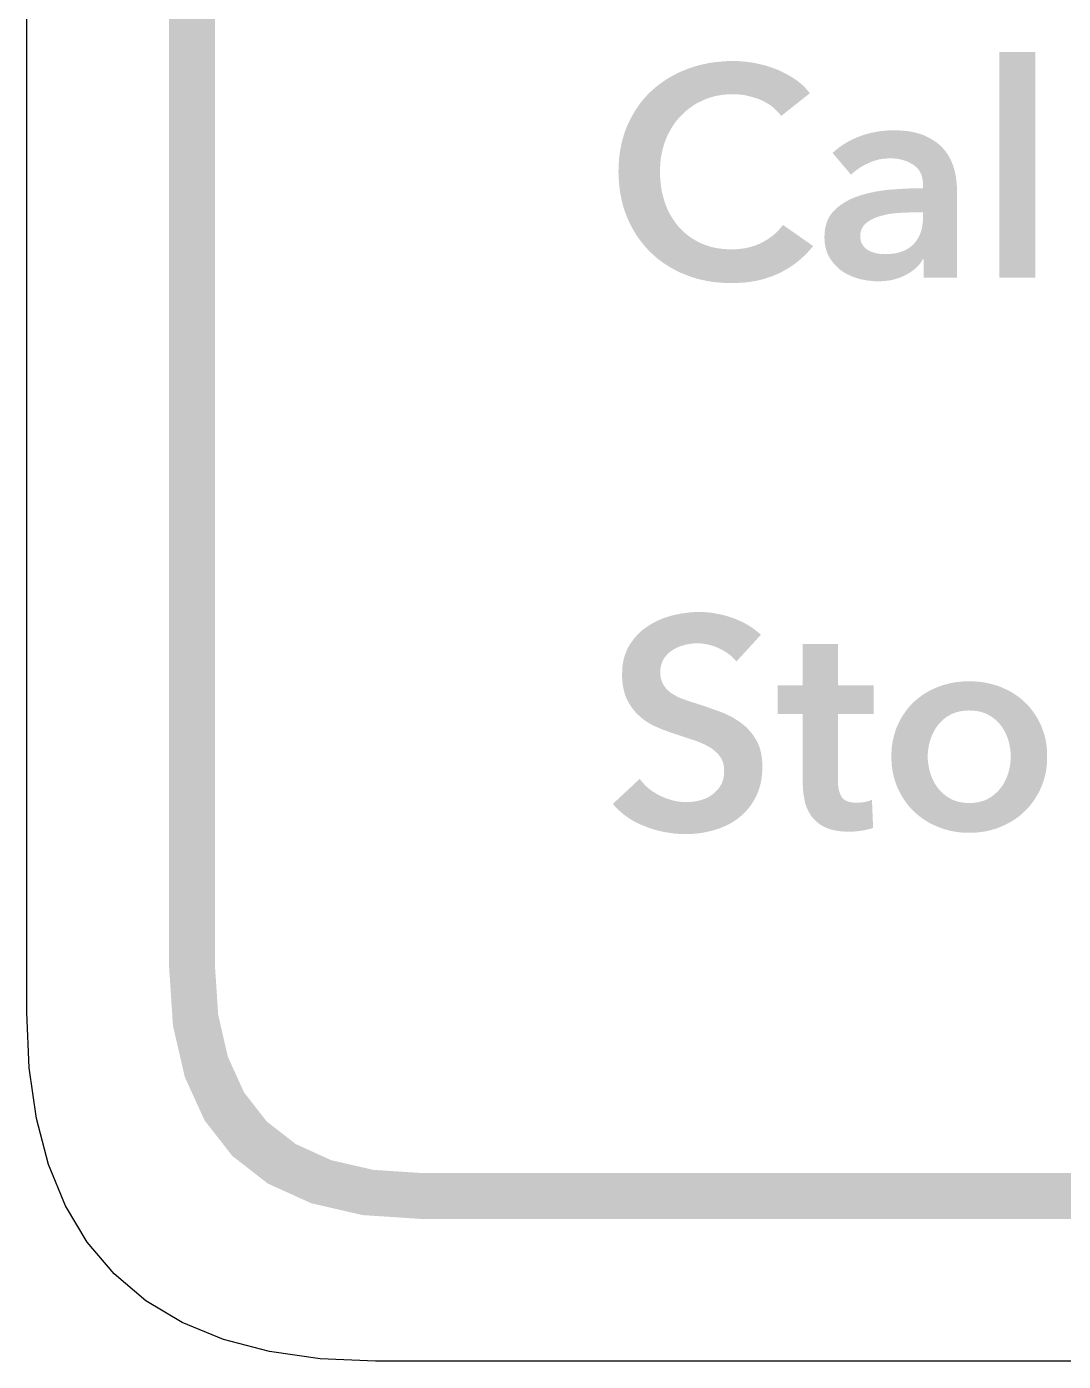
# Model space of a CAD drawing. Header units: millimetres. Extents: x 6 to 297, y 55 to 451.
# Drawn here: x 5.96 to 14.99, y 202.36 to 213.99 of the extents above; entities that cross this region are included whole.
import ezdxf

# ---------------------------------------------------------------- set-up
doc = ezdxf.new("R2010")
doc.units = ezdxf.units.MM
doc.layers.add('CUT', color=1, linetype='Continuous')
doc.layers.add('RASTER', color=7, linetype='Continuous')

msp = doc.modelspace()

# ---------------------------------------------------------------- hatches: boundary and pattern name
at = {"layer": 'RASTER'}
h = msp.add_hatch(color=7, dxfattribs=at)
h.paths.add_polyline_path([(7.2, 240.8), (7.234, 241.316), (7.337, 241.763), (7.509, 242.141), (7.75, 242.45), (8.059, 242.691), (8.438, 242.863), (8.884, 242.966), (9.4, 243), (65.489, 243), (66.005, 242.966), (66.452, 242.863), (66.83, 242.691), (67.139, 242.45), (67.38, 242.141), (67.552, 241.763), (67.655, 241.316), (67.689, 240.8), (67.689, 205.8), (67.655, 205.284), (67.552, 204.837), (67.38, 204.459), (67.139, 204.15), (66.83, 203.909), (66.452, 203.738), (66.005, 203.634), (65.489, 203.6), (9.4, 203.6), (8.884, 203.634), (8.438, 203.737), (8.059, 203.909), (7.75, 204.15), (7.509, 204.459), (7.337, 204.837), (7.234, 205.284), (7.2, 205.8)])
h.paths.add_polyline_path([(7.6, 240.8), (7.6, 205.8), (7.628, 205.378), (7.712, 205.013), (7.853, 204.703), (8.05, 204.45), (8.303, 204.253), (8.612, 204.112), (8.978, 204.028), (9.4, 204), (65.489, 204), (65.911, 204.028), (66.277, 204.113), (66.586, 204.253), (66.839, 204.45), (67.036, 204.703), (67.177, 205.013), (67.261, 205.378), (67.289, 205.8), (67.289, 240.8), (67.261, 241.222), (67.177, 241.587), (67.036, 241.897), (66.839, 242.15), (66.586, 242.347), (66.277, 242.488), (65.911, 242.572), (65.489, 242.6), (9.4, 242.6), (8.978, 242.572), (8.612, 242.488), (8.303, 242.347), (8.05, 242.15), (7.853, 241.897), (7.712, 241.587), (7.628, 241.222), (7.6, 240.8)], flags=0)
for points in [[(14.432, 213.766), (14.744, 213.766), (14.744, 211.8), (14.432, 211.8)], [(12.531, 213.209), (12.513, 213.233), (12.492, 213.255), (12.471, 213.276), (12.448, 213.295), (12.423, 213.312), (12.397, 213.327), (12.37, 213.341), (12.342, 213.354), (12.312, 213.364), (12.283, 213.373), (12.255, 213.381), (12.226, 213.388), (12.197, 213.393), (12.169, 213.396), (12.141, 213.398), (12.113, 213.399), (12.077, 213.398), (12.043, 213.396), (12.009, 213.392), (11.976, 213.386), (11.944, 213.379), (11.913, 213.37), (11.882, 213.359), (11.853, 213.347), (11.824, 213.333), (11.796, 213.319), (11.77, 213.303), (11.744, 213.285), (11.719, 213.267), (11.696, 213.247), (11.673, 213.226), (11.651, 213.204), (11.631, 213.181), (11.611, 213.157), (11.593, 213.131), (11.577, 213.105), (11.561, 213.078), (11.546, 213.05), (11.533, 213.021), (11.521, 212.991), (11.511, 212.96), (11.501, 212.928), (11.494, 212.896), (11.487, 212.863), (11.482, 212.83), (11.479, 212.796), (11.477, 212.761), (11.476, 212.726), (11.476, 212.688), (11.479, 212.652), (11.482, 212.616), (11.487, 212.581), (11.493, 212.547), (11.501, 212.514), (11.51, 212.482), (11.52, 212.45), (11.532, 212.419), (11.544, 212.39), (11.558, 212.361), (11.574, 212.334), (11.59, 212.308), (11.608, 212.283), (11.626, 212.258), (11.646, 212.236), (11.667, 212.214), (11.689, 212.193), (11.712, 212.174), (11.736, 212.156), (11.761, 212.139), (11.787, 212.124), (11.814, 212.109), (11.842, 212.096), (11.871, 212.085), (11.901, 212.075), (11.932, 212.066), (11.964, 212.059), (11.997, 212.054), (12.03, 212.05), (12.064, 212.048), (12.1, 212.047), (12.136, 212.048), (12.172, 212.051), (12.206, 212.055), (12.24, 212.062), (12.272, 212.07), (12.303, 212.08), (12.333, 212.092), (12.362, 212.106), (12.39, 212.121), (12.417, 212.137), (12.442, 212.155), (12.466, 212.173), (12.488, 212.193), (12.509, 212.214), (12.529, 212.237), (12.547, 212.26), (12.81, 212.076), (12.778, 212.038), (12.745, 212.003), (12.71, 211.97), (12.674, 211.939), (12.636, 211.911), (12.596, 211.884), (12.554, 211.86), (12.511, 211.838), (12.465, 211.818), (12.418, 211.801), (12.37, 211.786), (12.319, 211.774), (12.266, 211.765), (12.212, 211.758), (12.155, 211.755), (12.097, 211.753), (12.044, 211.754), (11.991, 211.758), (11.94, 211.763), (11.89, 211.771), (11.841, 211.781), (11.793, 211.793), (11.746, 211.808), (11.701, 211.825), (11.656, 211.843), (11.614, 211.864), (11.572, 211.886), (11.533, 211.911), (11.495, 211.936), (11.458, 211.964), (11.423, 211.994), (11.39, 212.025), (11.358, 212.058), (11.329, 212.092), (11.301, 212.128), (11.274, 212.166), (11.25, 212.205), (11.227, 212.246), (11.206, 212.288), (11.187, 212.332), (11.17, 212.377), (11.155, 212.423), (11.143, 212.471), (11.133, 212.519), (11.125, 212.569), (11.119, 212.62), (11.116, 212.672), (11.114, 212.726), (11.116, 212.78), (11.119, 212.833), (11.125, 212.885), (11.134, 212.936), (11.144, 212.985), (11.158, 213.033), (11.173, 213.08), (11.191, 213.125), (11.211, 213.168), (11.233, 213.21), (11.257, 213.251), (11.282, 213.289), (11.309, 213.327), (11.338, 213.362), (11.369, 213.396), (11.402, 213.428), (11.436, 213.458), (11.472, 213.486), (11.509, 213.513), (11.548, 213.538), (11.588, 213.561), (11.63, 213.583), (11.673, 213.602), (11.718, 213.62), (11.764, 213.636), (11.811, 213.65), (11.858, 213.661), (11.907, 213.671), (11.957, 213.678), (12.008, 213.683), (12.06, 213.687), (12.113, 213.688), (12.135, 213.687), (12.157, 213.687), (12.18, 213.685), (12.203, 213.683), (12.226, 213.681), (12.25, 213.678), (12.273, 213.675), (12.297, 213.671), (12.321, 213.666), (12.345, 213.661), (12.368, 213.655), (12.392, 213.649), (12.415, 213.642), (12.437, 213.635), (12.46, 213.627), (12.482, 213.619), (12.504, 213.61), (12.526, 213.6), (12.547, 213.59), (12.568, 213.579), (12.588, 213.568), (12.609, 213.557), (12.629, 213.544), (12.648, 213.532), (12.668, 213.518), (12.686, 213.504), (12.704, 213.49), (12.721, 213.474), (12.737, 213.458), (12.752, 213.442), (12.767, 213.425), (12.781, 213.407)], [(12.141, 208.456), (12.128, 208.473), (12.113, 208.488), (12.096, 208.504), (12.079, 208.518), (12.06, 208.532), (12.039, 208.545), (12.018, 208.557), (11.995, 208.569), (11.971, 208.58), (11.947, 208.589), (11.923, 208.597), (11.899, 208.603), (11.875, 208.608), (11.851, 208.612), (11.827, 208.614), (11.803, 208.615), (11.789, 208.614), (11.775, 208.614), (11.761, 208.613), (11.746, 208.611), (11.732, 208.609), (11.718, 208.607), (11.703, 208.604), (11.689, 208.6), (11.675, 208.596), (11.661, 208.592), (11.648, 208.587), (11.634, 208.582), (11.622, 208.576), (11.609, 208.57), (11.597, 208.563), (11.585, 208.556), (11.574, 208.548), (11.563, 208.54), (11.552, 208.531), (11.542, 208.522), (11.533, 208.512), (11.524, 208.501), (11.516, 208.49), (11.508, 208.478), (11.501, 208.466), (11.495, 208.453), (11.49, 208.439), (11.486, 208.425), (11.483, 208.41), (11.48, 208.395), (11.479, 208.379), (11.478, 208.362), (11.479, 208.347), (11.48, 208.332), (11.482, 208.318), (11.485, 208.305), (11.489, 208.292), (11.493, 208.279), (11.498, 208.267), (11.504, 208.256), (11.511, 208.245), (11.519, 208.235), (11.527, 208.224), (11.535, 208.215), (11.545, 208.206), (11.554, 208.197), (11.565, 208.188), (11.576, 208.18), (11.588, 208.173), (11.6, 208.165), (11.613, 208.158), (11.626, 208.151), (11.64, 208.144), (11.655, 208.138), (11.67, 208.132), (11.686, 208.126), (11.703, 208.12), (11.72, 208.114), (11.737, 208.108), (11.755, 208.102), (11.773, 208.097), (11.791, 208.091), (11.81, 208.085), (11.829, 208.079), (11.852, 208.072), (11.874, 208.064), (11.897, 208.056), (11.919, 208.048), (11.942, 208.04), (11.966, 208.032), (11.989, 208.023), (12.013, 208.014), (12.036, 208.005), (12.059, 207.994), (12.082, 207.983), (12.104, 207.972), (12.125, 207.959), (12.146, 207.946), (12.167, 207.932), (12.187, 207.918), (12.206, 207.902), (12.225, 207.886), (12.242, 207.869), (12.259, 207.85), (12.275, 207.831), (12.29, 207.811), (12.304, 207.789), (12.317, 207.767), (12.329, 207.744), (12.339, 207.719), (12.348, 207.693), (12.355, 207.665), (12.36, 207.636), (12.364, 207.606), (12.367, 207.574), (12.368, 207.541), (12.367, 207.504), (12.364, 207.469), (12.36, 207.435), (12.354, 207.402), (12.346, 207.37), (12.337, 207.34), (12.326, 207.31), (12.313, 207.282), (12.299, 207.255), (12.283, 207.229), (12.267, 207.205), (12.249, 207.181), (12.231, 207.159), (12.211, 207.138), (12.19, 207.118), (12.167, 207.099), (12.144, 207.081), (12.12, 207.065), (12.095, 207.049), (12.069, 207.035), (12.041, 207.022), (12.013, 207.01), (11.984, 206.999), (11.954, 206.99), (11.923, 206.981), (11.892, 206.974), (11.861, 206.967), (11.829, 206.962), (11.796, 206.958), (11.764, 206.955), (11.73, 206.954), (11.697, 206.953), (11.652, 206.954), (11.608, 206.957), (11.563, 206.963), (11.519, 206.97), (11.476, 206.979), (11.432, 206.99), (11.389, 207.004), (11.346, 207.02), (11.304, 207.037), (11.264, 207.057), (11.226, 207.078), (11.19, 207.102), (11.156, 207.127), (11.124, 207.155), (11.093, 207.184), (11.065, 207.216), (11.299, 207.434), (11.317, 207.411), (11.336, 207.39), (11.356, 207.369), (11.378, 207.35), (11.401, 207.332), (11.426, 207.316), (11.452, 207.3), (11.48, 207.286), (11.508, 207.273), (11.536, 207.262), (11.564, 207.253), (11.592, 207.245), (11.62, 207.239), (11.647, 207.235), (11.675, 207.232), (11.702, 207.231), (11.716, 207.232), (11.731, 207.232), (11.745, 207.233), (11.76, 207.235), (11.775, 207.237), (11.789, 207.239), (11.804, 207.242), (11.819, 207.246), (11.834, 207.25), (11.848, 207.254), (11.862, 207.259), (11.876, 207.265), (11.889, 207.271), (11.902, 207.278), (11.915, 207.286), (11.927, 207.294), (11.939, 207.303), (11.95, 207.312), (11.96, 207.322), (11.97, 207.332), (11.98, 207.343), (11.989, 207.354), (11.997, 207.366), (12.005, 207.378), (12.012, 207.391), (12.018, 207.405), (12.023, 207.42), (12.027, 207.435), (12.031, 207.451), (12.033, 207.468), (12.034, 207.486), (12.035, 207.504), (12.034, 207.522), (12.033, 207.539), (12.03, 207.556), (12.026, 207.571), (12.022, 207.586), (12.016, 207.6), (12.009, 207.613), (12.001, 207.625), (11.992, 207.637), (11.983, 207.649), (11.972, 207.66), (11.961, 207.67), (11.95, 207.68), (11.937, 207.69), (11.924, 207.7), (11.91, 207.709), (11.895, 207.717), (11.88, 207.725), (11.864, 207.734), (11.848, 207.741), (11.83, 207.749), (11.813, 207.756), (11.794, 207.763), (11.775, 207.77), (11.755, 207.776), (11.735, 207.783), (11.715, 207.789), (11.695, 207.796), (11.674, 207.803), (11.653, 207.81), (11.632, 207.817), (11.611, 207.824), (11.59, 207.831), (11.569, 207.838), (11.549, 207.845), (11.528, 207.853), (11.507, 207.861), (11.486, 207.869), (11.465, 207.878), (11.445, 207.887), (11.424, 207.896), (11.404, 207.906), (11.385, 207.917), (11.366, 207.929), (11.347, 207.941), (11.329, 207.954), (11.312, 207.968), (11.295, 207.983), (11.279, 207.998), (11.263, 208.014), (11.249, 208.031), (11.235, 208.049), (11.222, 208.068), (11.21, 208.088), (11.198, 208.108), (11.187, 208.13), (11.177, 208.152), (11.169, 208.176), (11.162, 208.201), (11.156, 208.228), (11.151, 208.255), (11.148, 208.284), (11.146, 208.315), (11.146, 208.347), (11.147, 208.381), (11.149, 208.415), (11.154, 208.447), (11.16, 208.477), (11.168, 208.507), (11.179, 208.535), (11.19, 208.563), (11.204, 208.589), (11.219, 208.613), (11.236, 208.637), (11.253, 208.66), (11.272, 208.681), (11.291, 208.702), (11.312, 208.721), (11.334, 208.739), (11.358, 208.756), (11.382, 208.772), (11.407, 208.787), (11.432, 208.801), (11.459, 208.814), (11.486, 208.826), (11.514, 208.837), (11.543, 208.846), (11.573, 208.855), (11.604, 208.863), (11.634, 208.869), (11.665, 208.875), (11.695, 208.879), (11.726, 208.883), (11.757, 208.886), (11.788, 208.887), (11.819, 208.888), (11.854, 208.887), (11.889, 208.885), (11.925, 208.881), (11.96, 208.875), (11.996, 208.868), (12.032, 208.86), (12.068, 208.85), (12.104, 208.838), (12.139, 208.825), (12.173, 208.81), (12.207, 208.794), (12.239, 208.776), (12.269, 208.757), (12.299, 208.736), (12.327, 208.714), (12.355, 208.69)], [(12.5, 207.998), (12.5, 208.248), (12.719, 208.248), (12.719, 208.609), (13.025, 208.609), (13.025, 208.248), (13.337, 208.248), (13.337, 207.998), (13.025, 207.998), (13.025, 207.419), (13.026, 207.398), (13.027, 207.379), (13.03, 207.36), (13.033, 207.343), (13.037, 207.326), (13.042, 207.31), (13.048, 207.295), (13.055, 207.281), (13.064, 207.268), (13.075, 207.257), (13.088, 207.248), (13.104, 207.24), (13.122, 207.234), (13.142, 207.23), (13.164, 207.227), (13.189, 207.226), (13.197, 207.226), (13.205, 207.227), (13.213, 207.227), (13.222, 207.228), (13.23, 207.229), (13.239, 207.23), (13.248, 207.231), (13.257, 207.233), (13.266, 207.234), (13.275, 207.236), (13.283, 207.238), (13.291, 207.241), (13.299, 207.243), (13.307, 207.246), (13.315, 207.249), (13.322, 207.252), (13.332, 207.008), (13.322, 207.004), (13.31, 207), (13.299, 206.997), (13.287, 206.994), (13.274, 206.991), (13.261, 206.988), (13.247, 206.985), (13.233, 206.983), (13.219, 206.981), (13.205, 206.979), (13.191, 206.978), (13.177, 206.976), (13.164, 206.975), (13.151, 206.975), (13.137, 206.974), (13.124, 206.974), (13.094, 206.975), (13.065, 206.976), (13.037, 206.979), (13.011, 206.983), (12.986, 206.988), (12.963, 206.994), (12.942, 207.001), (12.921, 207.009), (12.902, 207.018), (12.884, 207.028), (12.867, 207.039), (12.852, 207.051), (12.837, 207.063), (12.823, 207.076), (12.81, 207.09), (12.798, 207.105), (12.787, 207.121), (12.777, 207.137), (12.768, 207.154), (12.76, 207.171), (12.752, 207.189), (12.746, 207.207), (12.74, 207.226), (12.736, 207.246), (12.732, 207.266), (12.728, 207.286), (12.725, 207.307), (12.723, 207.328), (12.721, 207.349), (12.72, 207.371), (12.719, 207.393), (12.719, 207.416), (12.719, 207.998)]]:
    msp.add_hatch(color=7, dxfattribs=at).paths.add_polyline_path(points)
h = msp.add_hatch(color=7, dxfattribs=at)
h.paths.add_polyline_path([(13.772, 211.959), (13.764, 211.959), (13.751, 211.938), (13.737, 211.919), (13.721, 211.9), (13.703, 211.883), (13.683, 211.866), (13.661, 211.851), (13.638, 211.836), (13.613, 211.822), (13.587, 211.81), (13.559, 211.799), (13.531, 211.79), (13.502, 211.782), (13.472, 211.776), (13.441, 211.772), (13.409, 211.77), (13.376, 211.769), (13.357, 211.769), (13.338, 211.77), (13.319, 211.772), (13.299, 211.774), (13.28, 211.776), (13.26, 211.78), (13.239, 211.784), (13.219, 211.788), (13.199, 211.794), (13.179, 211.8), (13.16, 211.807), (13.14, 211.814), (13.122, 211.823), (13.104, 211.832), (13.086, 211.842), (13.068, 211.853), (13.051, 211.865), (13.035, 211.878), (13.02, 211.891), (13.005, 211.906), (12.991, 211.921), (12.978, 211.938), (12.966, 211.955), (12.954, 211.973), (12.943, 211.992), (12.934, 212.012), (12.926, 212.033), (12.92, 212.056), (12.915, 212.079), (12.911, 212.104), (12.909, 212.129), (12.908, 212.156), (12.91, 212.19), (12.913, 212.223), (12.92, 212.253), (12.928, 212.282), (12.939, 212.309), (12.953, 212.335), (12.969, 212.358), (12.988, 212.38), (13.008, 212.4), (13.03, 212.419), (13.054, 212.437), (13.078, 212.453), (13.105, 212.469), (13.132, 212.483), (13.161, 212.496), (13.192, 212.507), (13.223, 212.518), (13.256, 212.527), (13.289, 212.536), (13.323, 212.544), (13.358, 212.551), (13.394, 212.557), (13.431, 212.562), (13.469, 212.566), (13.507, 212.569), (13.544, 212.572), (13.582, 212.574), (13.619, 212.576), (13.656, 212.578), (13.693, 212.579), (13.73, 212.58), (13.766, 212.58), (13.766, 212.611), (13.765, 212.639), (13.761, 212.666), (13.755, 212.69), (13.745, 212.713), (13.733, 212.734), (13.719, 212.752), (13.702, 212.769), (13.682, 212.784), (13.66, 212.797), (13.638, 212.809), (13.614, 212.818), (13.589, 212.826), (13.564, 212.832), (13.537, 212.837), (13.509, 212.839), (13.48, 212.84), (13.456, 212.839), (13.431, 212.837), (13.407, 212.834), (13.384, 212.83), (13.36, 212.824), (13.337, 212.817), (13.313, 212.808), (13.291, 212.798), (13.268, 212.788), (13.247, 212.776), (13.227, 212.765), (13.207, 212.752), (13.189, 212.739), (13.172, 212.726), (13.155, 212.712), (13.14, 212.697), (12.979, 212.887), (13.006, 212.911), (13.034, 212.933), (13.063, 212.954), (13.093, 212.973), (13.125, 212.991), (13.157, 213.007), (13.19, 213.022), (13.224, 213.035), (13.259, 213.047), (13.294, 213.057), (13.329, 213.065), (13.364, 213.072), (13.4, 213.077), (13.435, 213.081), (13.471, 213.084), (13.506, 213.084), (13.547, 213.084), (13.586, 213.081), (13.623, 213.078), (13.658, 213.073), (13.692, 213.066), (13.723, 213.058), (13.753, 213.049), (13.781, 213.038), (13.807, 213.025), (13.832, 213.012), (13.855, 212.998), (13.877, 212.984), (13.898, 212.968), (13.917, 212.951), (13.935, 212.934), (13.951, 212.915), (13.966, 212.896), (13.98, 212.877), (13.992, 212.856), (14.004, 212.835), (14.014, 212.814), (14.023, 212.792), (14.031, 212.77), (14.038, 212.746), (14.044, 212.723), (14.049, 212.7), (14.053, 212.676), (14.057, 212.653), (14.059, 212.629), (14.061, 212.606), (14.062, 212.583), (14.063, 212.559), (14.063, 211.8), (13.772, 211.8)])
h.paths.add_polyline_path([(13.766, 212.369), (13.696, 212.369), (13.677, 212.369), (13.658, 212.369), (13.639, 212.368), (13.619, 212.368), (13.599, 212.367), (13.579, 212.366), (13.558, 212.364), (13.538, 212.363), (13.517, 212.361), (13.497, 212.359), (13.477, 212.356), (13.458, 212.353), (13.439, 212.349), (13.42, 212.344), (13.402, 212.34), (13.384, 212.334), (13.367, 212.328), (13.351, 212.322), (13.335, 212.315), (13.32, 212.308), (13.306, 212.3), (13.292, 212.291), (13.279, 212.282), (13.267, 212.272), (13.256, 212.261), (13.247, 212.25), (13.239, 212.237), (13.232, 212.224), (13.227, 212.21), (13.223, 212.195), (13.221, 212.178), (13.22, 212.161), (13.221, 212.151), (13.222, 212.14), (13.223, 212.13), (13.225, 212.121), (13.228, 212.112), (13.231, 212.103), (13.235, 212.095), (13.24, 212.087), (13.245, 212.08), (13.25, 212.073), (13.256, 212.067), (13.262, 212.06), (13.269, 212.054), (13.276, 212.049), (13.283, 212.044), (13.291, 212.039), (13.299, 212.035), (13.307, 212.031), (13.315, 212.027), (13.324, 212.024), (13.333, 212.021), (13.342, 212.018), (13.351, 212.015), (13.361, 212.013), (13.371, 212.011), (13.38, 212.01), (13.39, 212.008), (13.4, 212.007), (13.41, 212.006), (13.419, 212.006), (13.429, 212.006), (13.439, 212.005), (13.478, 212.007), (13.515, 212.011), (13.549, 212.017), (13.581, 212.027), (13.61, 212.039), (13.637, 212.054), (13.661, 212.071), (13.683, 212.091), (13.703, 212.114), (13.72, 212.138), (13.734, 212.164), (13.746, 212.193), (13.755, 212.223), (13.761, 212.255), (13.765, 212.289), (13.766, 212.325)], flags=0)
h = msp.add_hatch(color=7, dxfattribs=at)
h.paths.add_polyline_path([(13.491, 207.629), (13.492, 207.666), (13.494, 207.702), (13.498, 207.737), (13.504, 207.771), (13.512, 207.804), (13.521, 207.836), (13.532, 207.868), (13.544, 207.898), (13.558, 207.928), (13.573, 207.957), (13.589, 207.984), (13.607, 208.01), (13.625, 208.036), (13.645, 208.06), (13.666, 208.083), (13.688, 208.105), (13.712, 208.126), (13.736, 208.145), (13.761, 208.164), (13.788, 208.181), (13.815, 208.197), (13.844, 208.212), (13.874, 208.225), (13.904, 208.238), (13.936, 208.249), (13.968, 208.258), (14, 208.266), (14.033, 208.273), (14.066, 208.278), (14.1, 208.281), (14.135, 208.284), (14.169, 208.284), (14.204, 208.284), (14.239, 208.281), (14.273, 208.278), (14.306, 208.273), (14.339, 208.266), (14.371, 208.258), (14.403, 208.249), (14.435, 208.238), (14.465, 208.225), (14.495, 208.212), (14.523, 208.197), (14.551, 208.181), (14.577, 208.164), (14.603, 208.145), (14.627, 208.126), (14.65, 208.105), (14.673, 208.083), (14.694, 208.06), (14.713, 208.036), (14.732, 208.01), (14.749, 207.984), (14.766, 207.957), (14.781, 207.928), (14.795, 207.898), (14.807, 207.868), (14.818, 207.836), (14.827, 207.804), (14.835, 207.771), (14.841, 207.737), (14.845, 207.702), (14.847, 207.666), (14.848, 207.629), (14.847, 207.593), (14.845, 207.557), (14.841, 207.522), (14.835, 207.487), (14.827, 207.454), (14.818, 207.422), (14.807, 207.39), (14.795, 207.359), (14.781, 207.329), (14.766, 207.3), (14.749, 207.272), (14.732, 207.245), (14.713, 207.22), (14.694, 207.195), (14.673, 207.172), (14.65, 207.15), (14.627, 207.128), (14.603, 207.108), (14.577, 207.089), (14.551, 207.072), (14.523, 207.055), (14.495, 207.04), (14.465, 207.026), (14.435, 207.013), (14.403, 207.001), (14.371, 206.991), (14.339, 206.983), (14.306, 206.976), (14.273, 206.971), (14.239, 206.967), (14.204, 206.964), (14.169, 206.964), (14.135, 206.964), (14.1, 206.967), (14.066, 206.971), (14.033, 206.976), (14, 206.983), (13.968, 206.991), (13.936, 207.001), (13.904, 207.013), (13.874, 207.026), (13.844, 207.04), (13.815, 207.055), (13.788, 207.072), (13.761, 207.089), (13.736, 207.108), (13.712, 207.128), (13.688, 207.15), (13.666, 207.172), (13.645, 207.195), (13.625, 207.22), (13.607, 207.245), (13.589, 207.272), (13.573, 207.3), (13.558, 207.329), (13.544, 207.359), (13.532, 207.39), (13.521, 207.422), (13.512, 207.454), (13.504, 207.487), (13.498, 207.522), (13.494, 207.557), (13.492, 207.593), (13.491, 207.629)])
h.paths.add_polyline_path([(13.808, 207.629), (13.808, 207.611), (13.809, 207.593), (13.811, 207.575), (13.814, 207.556), (13.817, 207.538), (13.82, 207.52), (13.825, 207.502), (13.83, 207.484), (13.836, 207.466), (13.843, 207.448), (13.85, 207.431), (13.858, 207.415), (13.866, 207.399), (13.876, 207.383), (13.886, 207.368), (13.896, 207.354), (13.908, 207.34), (13.92, 207.326), (13.933, 207.314), (13.946, 207.302), (13.961, 207.29), (13.976, 207.279), (13.992, 207.269), (14.008, 207.26), (14.026, 207.251), (14.044, 207.244), (14.063, 207.238), (14.082, 207.233), (14.103, 207.229), (14.124, 207.226), (14.146, 207.224), (14.169, 207.224), (14.192, 207.224), (14.215, 207.226), (14.236, 207.229), (14.257, 207.233), (14.276, 207.238), (14.295, 207.244), (14.313, 207.251), (14.331, 207.26), (14.347, 207.269), (14.363, 207.279), (14.378, 207.29), (14.392, 207.302), (14.406, 207.314), (14.419, 207.326), (14.431, 207.34), (14.442, 207.354), (14.453, 207.368), (14.463, 207.383), (14.472, 207.399), (14.481, 207.415), (14.489, 207.431), (14.496, 207.448), (14.503, 207.466), (14.509, 207.484), (14.514, 207.502), (14.518, 207.52), (14.522, 207.538), (14.525, 207.556), (14.528, 207.575), (14.529, 207.593), (14.53, 207.611), (14.531, 207.629), (14.53, 207.647), (14.529, 207.666), (14.528, 207.684), (14.525, 207.702), (14.522, 207.72), (14.518, 207.738), (14.514, 207.756), (14.509, 207.773), (14.503, 207.791), (14.496, 207.808), (14.489, 207.825), (14.481, 207.841), (14.472, 207.857), (14.463, 207.873), (14.453, 207.888), (14.442, 207.902), (14.431, 207.916), (14.419, 207.929), (14.406, 207.942), (14.392, 207.954), (14.378, 207.965), (14.363, 207.976), (14.347, 207.985), (14.331, 207.995), (14.313, 208.003), (14.295, 208.01), (14.276, 208.016), (14.256, 208.021), (14.236, 208.025), (14.215, 208.027), (14.192, 208.029), (14.169, 208.03), (14.146, 208.029), (14.124, 208.027), (14.103, 208.025), (14.082, 208.021), (14.063, 208.016), (14.044, 208.01), (14.026, 208.003), (14.008, 207.995), (13.992, 207.985), (13.976, 207.976), (13.961, 207.965), (13.946, 207.954), (13.933, 207.942), (13.92, 207.929), (13.908, 207.916), (13.896, 207.902), (13.886, 207.888), (13.876, 207.873), (13.866, 207.857), (13.858, 207.841), (13.85, 207.825), (13.843, 207.808), (13.836, 207.791), (13.83, 207.773), (13.825, 207.756), (13.82, 207.738), (13.817, 207.72), (13.814, 207.702), (13.811, 207.684), (13.809, 207.666), (13.808, 207.647), (13.808, 207.629)], flags=0)

# ---------------------------------------------------------------- linework, layer by layer
at = {"layer": 'CUT'}
msp.add_lwpolyline([(65.89, 202.36), (8.999, 202.36), (8.517, 202.381), (8.075, 202.444), (7.675, 202.549), (7.315, 202.697), (6.997, 202.888), (6.722, 203.122), (6.488, 203.397), (6.297, 203.715), (6.149, 204.075), (6.044, 204.475), (5.981, 204.917), (5.96, 205.399), (5.96, 241.201)], dxfattribs=at)

doc.saveas('drawing.dxf')
